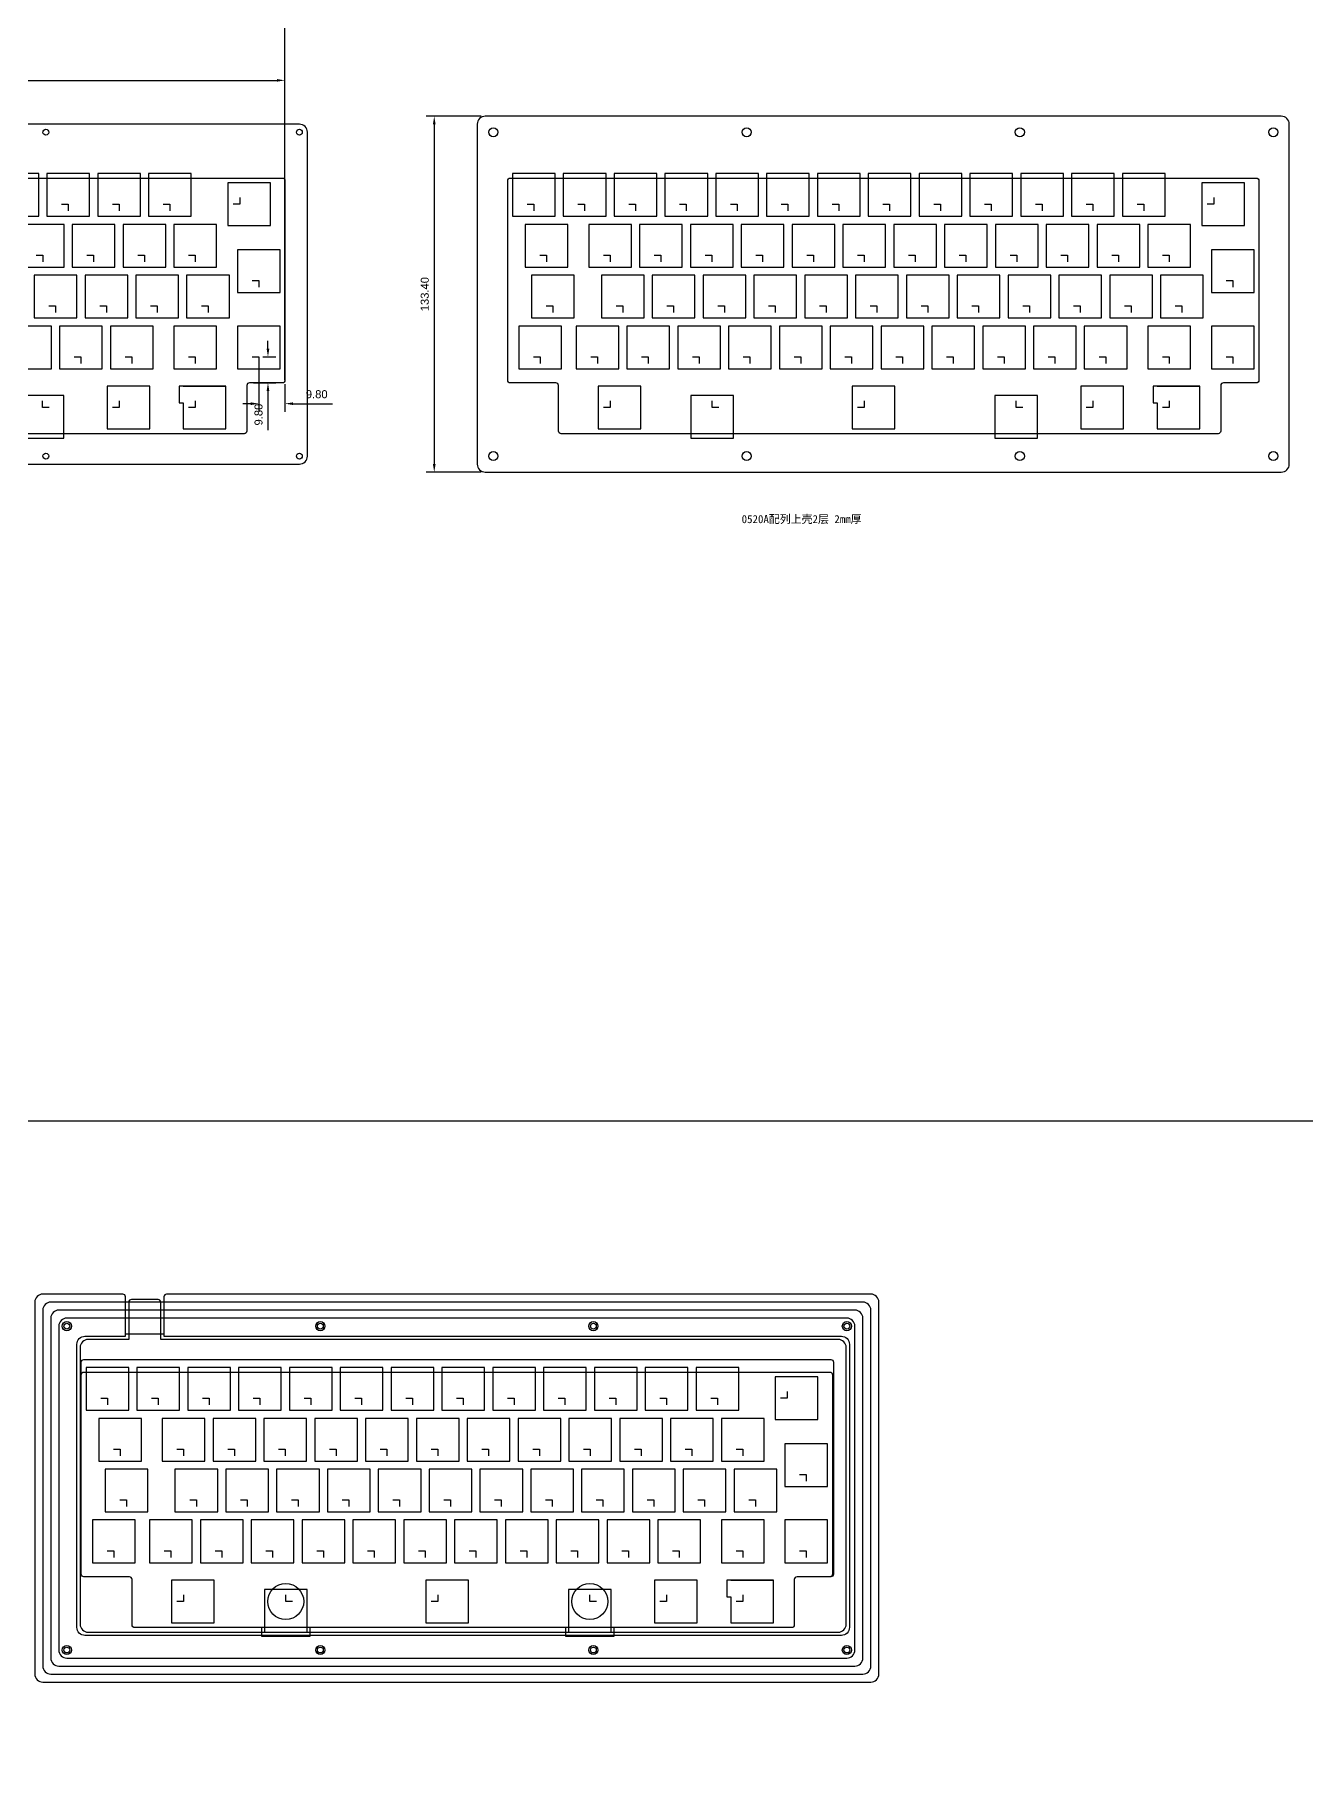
# Model space of a CAD drawing. Header units: millimetres. Extents: x -7565 to 5748, y -10126 to 3805.
# Drawn here: x -4530 to -4054, y -2570 to -1923 of the extents above; entities that cross this region are included whole.
import ezdxf

# ---------------------------------------------------------------- set-up
doc = ezdxf.new("R2010")
doc.units = ezdxf.units.MM
doc.layers.get('Defpoints').update_dxf_attribs({"color": 3})
doc.layers.add('View Port', color=1, linetype='Continuous', plot=False)
doc.layers.add('图层1', color=5, linetype='Continuous')
doc.styles.add('Notes', font='arial.ttf', dxfattribs={"height": 3})
doc.styles.get("Standard").update_dxf_attribs({"font": 'arial.ttf'})
doc.dimstyles.new('Civil-Metric', dxfattribs={"dimtxt": 3, "dimasz": 3, "dimexe": 3, "dimexo": 1.5, "dimgap": 2, "dimtad": 1, "dimzin": 3, "dimdsep": 46, "dimtxsty": 'Standard', "dimcen": 3, "dimazin": 2, "dimtfac": 1, "dimtofl": 0, "dimtmove": 0, "dimatfit": 3, "dimfxl": 1, "dimfrac": 1, "dimtolj": 1, "dimtzin": 0, "dimarcsym": 0})
doc.dimstyles.new('ISO-25', dxfattribs={"dimtxt": 2.5, "dimasz": 2.5, "dimexe": 1.25, "dimexo": 0.625, "dimtad": 1, "dimtxsty": 'Standard', "dimcen": 2.5, "dimadec": 0, "dimazin": 0, "dimtfac": 1, "dimtmove": 0, "dimatfit": 3, "dimfxl": 1, "dimarcsym": 0})

# ---------------------------------------------------------------- blocks, each defined once
blk = doc.blocks.new('*D66')
at = {"layer": 'Defpoints', "color": 0, "lineweight": -2, "transparency": 16777216}
for p, q in [((-4362.83, -1953.83), (-4383.46, -1953.83)), ((-4380.46, -1956.83), (-4380.46, -2084.23)), ((-4362.83, -2087.23), (-4383.46, -2087.23))]:
    blk.add_line(p, q, dxfattribs=at)
at = {"layer": 'Defpoints', "color": 0, "transparency": 16777216}
for p in [(-4361.33, -1953.83), (-4380.46, -2087.23), (-4361.33, -2087.23)]:
    blk.add_point(p, dxfattribs=at)
for points in [[(-4380.96, -1956.83), (-4379.96, -1956.83), (-4380.46, -1953.83)], [(-4380.96, -2084.23), (-4379.96, -2084.23), (-4380.46, -2087.23)]]:
    blk.add_solid(points, dxfattribs=at)
at = {"layer": 'Defpoints', "color": 0, "transparency": 16777216, "insert": (-4384, -2020.53), "char_height": 3, "attachment_point": 5, "rotation": 90}
blk.add_mtext('\\A1;133.40', dxfattribs=at)
blk = doc.blocks.new('*D68')
at = {"layer": 'Defpoints', "color": 0, "lineweight": -2, "transparency": 16777216}
for p, q in [((-4000.83, -1750.83), (-4018.52, -1750.83)), ((-4015.52, -1753.83), (-4015.52, -1887.23)), ((-4000.83, -1890.23), (-4018.52, -1890.23)), ((-6875.7, -3207.1), (-6875.7, -3164.89)), ((-6873.2, -3166.14), (-6571.1, -3166.14)), ((-6568.6, -3207.1), (-6568.6, -3164.89))]:
    blk.add_line(p, q, dxfattribs=at)
at = {"layer": 'Defpoints', "color": 0, "transparency": 16777216}
for p in [(-3999.33, -1750.83), (-4015.52, -1890.23), (-3999.33, -1890.23), (-6568.6, -3166.14), (-6875.7, -3207.72), (-6568.6, -3207.72)]:
    blk.add_point(p, dxfattribs=at)
for points in [[(-4016.02, -1753.83), (-4015.02, -1753.83), (-4015.52, -1750.83)], [(-4016.02, -1887.23), (-4015.02, -1887.23), (-4015.52, -1890.23)], [(-6873.2, -3165.72), (-6873.2, -3166.55), (-6875.7, -3166.14)], [(-6571.1, -3165.72), (-6571.1, -3166.55), (-6568.6, -3166.14)]]:
    blk.add_solid(points, dxfattribs=at)
at = {"layer": 'Defpoints', "color": 0, "transparency": 16777216, "insert": (-4019.05, -1820.53), "char_height": 3, "attachment_point": 5, "rotation": 90}
blk.add_mtext('\\A1;139.40', dxfattribs=at)
at = {"layer": 'Defpoints', "color": 0, "transparency": 16777216, "insert": (-6722.15, -3164.01), "char_height": 2.5, "attachment_point": 5}
blk.add_mtext('307,1', dxfattribs=at)
blk = doc.blocks.new('*D69')
at = {"layer": 'Defpoints', "color": 0, "lineweight": -2, "transparency": 16777216}
for p, q in [((-4000.83, -1950.83), (-4019.61, -1950.83)), ((-4016.61, -1953.83), (-4016.61, -2087.23)), ((-4000.83, -2090.23), (-4019.61, -2090.23)), ((-6278.6, -3207.1), (-6278.6, -3164.89)), ((-6276.1, -3166.14), (-5978.76, -3166.14)), ((-5976.26, -3207.1), (-5976.26, -3164.89))]:
    blk.add_line(p, q, dxfattribs=at)
at = {"layer": 'Defpoints', "color": 0, "transparency": 16777216}
for p in [(-3999.33, -1950.83), (-4016.61, -2090.23), (-3999.33, -2090.23), (-5976.26, -3166.14), (-6278.6, -3207.72), (-5976.26, -3207.72)]:
    blk.add_point(p, dxfattribs=at)
for points in [[(-4017.11, -1953.83), (-4016.11, -1953.83), (-4016.61, -1950.83)], [(-4017.11, -2087.23), (-4016.11, -2087.23), (-4016.61, -2090.23)], [(-6276.1, -3165.72), (-6276.1, -3166.55), (-6278.6, -3166.14)], [(-5978.76, -3165.72), (-5978.76, -3166.55), (-5976.26, -3166.14)]]:
    blk.add_solid(points, dxfattribs=at)
at = {"layer": 'Defpoints', "color": 0, "transparency": 16777216, "insert": (-4020.14, -2020.53), "char_height": 3, "attachment_point": 5, "rotation": 90}
blk.add_mtext('\\A1;139.40', dxfattribs=at)
at = {"layer": 'Defpoints', "color": 0, "transparency": 16777216, "insert": (-6127.43, -3164.01), "char_height": 2.5, "attachment_point": 5}
blk.add_mtext('302,34', dxfattribs=at)
blk = doc.blocks.new('*D70')
at = {"layer": 'Defpoints', "color": 0, "lineweight": -2, "transparency": 16777216}
for p, q in [((-3638.83, -1947.83), (-3660.71, -1947.83)), ((-3657.71, -1950.83), (-3657.71, -2090.23)), ((-3638.83, -2093.23), (-3660.71, -2093.23)), ((-6875.7, -3737.6), (-6875.7, -3695.39)), ((-6873.2, -3696.64), (-6571.1, -3696.64)), ((-6568.6, -3737.6), (-6568.6, -3695.39))]:
    blk.add_line(p, q, dxfattribs=at)
at = {"layer": 'Defpoints', "color": 0, "transparency": 16777216}
for p in [(-3637.33, -1947.83), (-3657.71, -2093.23), (-3637.33, -2093.23), (-6568.6, -3696.64), (-6875.7, -3738.22), (-6568.6, -3738.22)]:
    blk.add_point(p, dxfattribs=at)
for points in [[(-3658.21, -1950.83), (-3657.21, -1950.83), (-3657.71, -1947.83)], [(-3658.21, -2090.23), (-3657.21, -2090.23), (-3657.71, -2093.23)], [(-6873.2, -3696.22), (-6873.2, -3697.05), (-6875.7, -3696.64)], [(-6571.1, -3696.22), (-6571.1, -3697.05), (-6568.6, -3696.64)]]:
    blk.add_solid(points, dxfattribs=at)
at = {"layer": 'Defpoints', "color": 0, "transparency": 16777216, "insert": (-3661.24, -2020.53), "char_height": 3, "attachment_point": 5, "rotation": 90}
blk.add_mtext('\\A1;145.40', dxfattribs=at)
at = {"layer": 'Defpoints', "color": 0, "transparency": 16777216, "insert": (-6722.15, -3694.51), "char_height": 2.5, "attachment_point": 5}
blk.add_mtext('307,1', dxfattribs=at)
blk = doc.blocks.new('*D71')
at = {"layer": 'Defpoints', "color": 0, "lineweight": -2, "transparency": 16777216}
for p, q in [((-3638.83, -1747.83), (-3665.27, -1747.83)), ((-3662.27, -1750.83), (-3662.27, -1890.23)), ((-3638.83, -1893.23), (-3665.27, -1893.23)), ((-6278.6, -3737.6), (-6278.6, -3695.39)), ((-6276.1, -3696.64), (-5978.76, -3696.64)), ((-5976.26, -3737.6), (-5976.26, -3695.39))]:
    blk.add_line(p, q, dxfattribs=at)
at = {"layer": 'Defpoints', "color": 0, "transparency": 16777216}
for p in [(-3637.33, -1747.83), (-3662.27, -1893.23), (-3637.33, -1893.23), (-5976.26, -3696.64), (-6278.6, -3738.22), (-5976.26, -3738.22)]:
    blk.add_point(p, dxfattribs=at)
for points in [[(-3662.77, -1750.83), (-3661.77, -1750.83), (-3662.27, -1747.83)], [(-3662.77, -1890.23), (-3661.77, -1890.23), (-3662.27, -1893.23)], [(-6276.1, -3696.22), (-6276.1, -3697.05), (-6278.6, -3696.64)], [(-5978.76, -3696.22), (-5978.76, -3697.05), (-5976.26, -3696.64)]]:
    blk.add_solid(points, dxfattribs=at)
at = {"layer": 'Defpoints', "color": 0, "transparency": 16777216, "insert": (-3665.8, -1820.53), "char_height": 3, "attachment_point": 5, "rotation": 90}
blk.add_mtext('\\A1;145.40', dxfattribs=at)
at = {"layer": 'Defpoints', "color": 0, "transparency": 16777216, "insert": (-6127.43, -3694.51), "char_height": 2.5, "attachment_point": 5}
blk.add_mtext('302,34', dxfattribs=at)
blk = doc.blocks.new('*D77')
at = {"layer": 'Defpoints', "color": 0, "lineweight": -2, "transparency": 16777216}
for p, q in [((-4444.7, -2043.98), (-4439.77, -2043.98)), ((-4442.77, -2040.98), (-4442.77, -2037.98)), ((-4448.18, -2053.78), (-4439.77, -2053.78)), ((-4442.77, -2056.78), (-4442.77, -2071.56))]:
    blk.add_line(p, q, dxfattribs=at)
at = {"layer": 'Defpoints', "color": 0, "transparency": 16777216}
for p in [(-4446.2, -2043.98), (-4449.68, -2053.78), (-4442.77, -2053.78)]:
    blk.add_point(p, dxfattribs=at)
for points in [[(-4443.27, -2040.98), (-4442.27, -2040.98), (-4442.77, -2043.98)], [(-4443.27, -2056.78), (-4442.27, -2056.78), (-4442.77, -2053.78)]]:
    blk.add_solid(points, dxfattribs=at)
at = {"layer": 'Defpoints', "color": 0, "transparency": 16777216, "insert": (-4446.3, -2065.67), "char_height": 3, "attachment_point": 5, "rotation": 90}
blk.add_mtext('\\A1;9.80', dxfattribs=at)
blk = doc.blocks.new('*D78')
at = {"layer": 'Defpoints', "color": 0, "lineweight": -2, "transparency": 16777216}
for p, q in [((-4446.2, -2045.48), (-4446.2, -2064.58)), ((-4436.4, -2054.28), (-4436.4, -2064.58)), ((-4449.2, -2061.58), (-4452.2, -2061.58)), ((-4433.4, -2061.58), (-4418.61, -2061.58))]:
    blk.add_line(p, q, dxfattribs=at)
at = {"layer": 'Defpoints', "color": 0, "transparency": 16777216}
for p in [(-4446.2, -2043.98), (-4436.4, -2052.78), (-4436.4, -2061.58)]:
    blk.add_point(p, dxfattribs=at)
for points in [[(-4449.2, -2061.08), (-4449.2, -2062.08), (-4446.2, -2061.58)], [(-4433.4, -2061.08), (-4433.4, -2062.08), (-4436.4, -2061.58)]]:
    blk.add_solid(points, dxfattribs=at)
at = {"layer": 'Defpoints', "color": 0, "transparency": 16777216, "insert": (-4424.5, -2058.05), "char_height": 3, "attachment_point": 5}
blk.add_mtext('\\A1;9.80', dxfattribs=at)
blk = doc.blocks.new('*D81')
at = {"layer": 'Defpoints', "color": 0, "lineweight": -2, "transparency": 16777216}
for p, q in [((-4717.93, -1976.53), (-4717.93, -1937.39)), ((-4714.93, -1940.39), (-4439.4, -1940.39)), ((-4436.4, -1976.53), (-4436.4, -1937.39))]:
    blk.add_line(p, q, dxfattribs=at)
at = {"layer": 'Defpoints', "color": 0, "transparency": 16777216}
for p in [(-4436.4, -1940.39), (-4717.93, -1978.03), (-4436.4, -1978.03)]:
    blk.add_point(p, dxfattribs=at)
for points in [[(-4714.93, -1939.89), (-4714.93, -1940.89), (-4717.93, -1940.39)], [(-4439.4, -1939.89), (-4439.4, -1940.89), (-4436.4, -1940.39)]]:
    blk.add_solid(points, dxfattribs=at)
at = {"layer": 'Defpoints', "color": 0, "transparency": 16777216, "insert": (-4577.16, -1936.86), "char_height": 3, "attachment_point": 5}
blk.add_mtext('\\A1;281.54', dxfattribs=at)

msp = doc.modelspace()

# ---------------------------------------------------------------- linework, layer by layer
msp.add_lwpolyline([(-5037.987, -1439.21), (-2070.065, -1439.21), (-2070.065, -2330.573), (-5037.987, -2330.573)], close=True)
for points in [[(-4427.996, -2081.231), (-4427.996, -1959.831, 0.4142136), (-4430.996, -1956.831), (-4723.334, -1956.831, 0.4142136), (-4726.334, -1959.831), (-4726.334, -2081.231, 0.4142136), (-4723.334, -2084.231), (-4430.996, -2084.231, 0.4142136)], [(-4059.996, -2084.231), (-4059.996, -1956.831, 0.4142136), (-4062.996, -1953.831), (-4361.334, -1953.831, 0.4142136), (-4364.334, -1956.831), (-4364.334, -2084.231, 0.4142136), (-4361.334, -2087.231), (-4062.996, -2087.231, 0.4142136)], [(-4436.396, -1978.031), (-4436.396, -2052.781, -0.4142136), (-4437.396, -2053.781), (-4449.684, -2053.781, 0.4142136), (-4450.684, -2054.781), (-4450.684, -2071.831, -0.4142136), (-4451.684, -2072.831), (-4697.884, -2072.831, -0.4142136), (-4698.884, -2071.831), (-4698.884, -2054.781, 0.4142136), (-4699.884, -2053.781), (-4716.934, -2053.781, -0.4142136), (-4717.934, -2052.781), (-4717.934, -1978.031, -0.4142136), (-4716.934, -1977.031), (-4437.396, -1977.031, -0.4142136)], [(-4071.396, -1978.031), (-4071.396, -2052.781, -0.4142136), (-4072.396, -2053.781), (-4084.684, -2053.781, 0.4142136), (-4085.684, -2054.781), (-4085.684, -2071.831, -0.4142136), (-4086.684, -2072.831), (-4332.884, -2072.831, -0.4142136), (-4333.884, -2071.831), (-4333.884, -2054.781, 0.4142136), (-4334.884, -2053.781), (-4351.934, -2053.781, -0.4142136), (-4352.934, -2052.781), (-4352.934, -1978.031, -0.4142136), (-4351.934, -1977.031), (-4072.396, -1977.031, -0.4142136)], [(-4481.755, -2396.355), (-4481.755, -2411.155), (-4227.855, -2411.155, -0.4142136), (-4224.855, -2414.155), (-4224.855, -2520.255, -0.4142136), (-4227.855, -2523.255), (-4511.355, -2523.255, -0.4142136), (-4514.355, -2520.255), (-4514.355, -2414.155, -0.4142136), (-4511.355, -2411.155), (-4496.155, -2411.155), (-4496.155, -2396.355, 0.4142136), (-4497.155, -2395.355), (-4527.155, -2395.355, 0.4142136), (-4530.155, -2398.355), (-4530.155, -2537.755, 0.4142136), (-4527.155, -2540.755), (-4216.817, -2540.755, 0.4142136), (-4213.817, -2537.755), (-4213.817, -2398.355, 0.4142136), (-4216.817, -2395.355), (-4480.755, -2395.355, 0.4142136)], [(-4527.155, -2395.355, 0.4142136), (-4530.155, -2398.355), (-4530.155, -2537.755, 0.4142136), (-4527.155, -2540.755), (-4216.817, -2540.755, 0.4142136), (-4213.817, -2537.755), (-4213.817, -2398.355, 0.4142136), (-4216.817, -2395.355), (-4480.755, -2395.355, 0.4142136), (-4481.755, -2396.355), (-4481.755, -2410.355), (-4496.155, -2410.355), (-4496.155, -2396.355, 0.4142136), (-4497.155, -2395.355)], [(-4527.155, -2401.355), (-4527.155, -2534.755, 0.4142136), (-4524.155, -2537.755), (-4219.817, -2537.755, 0.4142136), (-4216.817, -2534.755), (-4216.817, -2401.355, 0.4142136), (-4219.817, -2398.355), (-4524.155, -2398.355, 0.4142136)], [(-4219.817, -2531.755), (-4219.817, -2404.355, 0.4142136), (-4222.817, -2401.355), (-4521.155, -2401.355, 0.4142136), (-4524.155, -2404.355), (-4524.155, -2531.755, 0.4142136), (-4521.155, -2534.755), (-4222.817, -2534.755, 0.4142136)], [(-4222.817, -2528.755), (-4222.817, -2407.355, 0.4142136), (-4225.817, -2404.355), (-4518.155, -2404.355, 0.4142136), (-4521.155, -2407.355), (-4521.155, -2528.755, 0.4142136), (-4518.155, -2531.755), (-4225.817, -2531.755, 0.4142136)], [(-4313.13, -2523.655), (-4322.13, -2523.655), (-4331.13, -2523.655), (-4331.13, -2520.355), (-4427.13, -2520.355), (-4427.13, -2523.655), (-4436.13, -2523.655), (-4445.13, -2523.655), (-4445.13, -2520.355), (-4492.705, -2520.355, -0.4142136), (-4493.705, -2519.355), (-4493.705, -2502.305, 0.4142136), (-4494.705, -2501.305), (-4511.755, -2501.305, -0.4142136), (-4512.755, -2500.305), (-4512.755, -2420.855, -0.4142136), (-4511.755, -2419.855), (-4231.817, -2419.855, -0.4142136), (-4230.817, -2420.855), (-4230.817, -2500.305, -0.4142136), (-4231.817, -2501.305), (-4244.505, -2501.305, 0.4142136), (-4245.505, -2502.305), (-4245.505, -2519.355, -0.4142136), (-4246.505, -2520.355), (-4313.13, -2520.355)], [(-4231.217, -2425.555), (-4231.217, -2500.305, -0.4142136), (-4232.217, -2501.305), (-4244.505, -2501.305, 0.4142136), (-4245.505, -2502.305), (-4245.505, -2519.355, -0.4142136), (-4246.505, -2520.355), (-4492.705, -2520.355, -0.4142136), (-4493.705, -2519.355), (-4493.705, -2502.305, 0.4142136), (-4494.705, -2501.305), (-4511.755, -2501.305, -0.4142136), (-4512.755, -2500.305), (-4512.755, -2425.555, -0.4142136), (-4511.755, -2424.555), (-4232.217, -2424.555, -0.4142136)], [(-4231.217, -2425.555), (-4231.217, -2500.305, -0.4142136), (-4232.217, -2501.305), (-4244.505, -2501.305, 0.4142136), (-4245.505, -2502.305), (-4245.505, -2519.355, -0.4142136), (-4246.505, -2520.355), (-4492.705, -2520.355, -0.4142136), (-4493.705, -2519.355), (-4493.705, -2502.305, 0.4142136), (-4494.705, -2501.305), (-4511.755, -2501.305, -0.4142136), (-4512.755, -2500.305), (-4512.755, -2425.555, -0.4142136), (-4511.755, -2424.555), (-4232.217, -2424.555, -0.4142136)]]:
    msp.add_lwpolyline(points, format="xyb", close=True)
for centre, radius in [((-4525.996, -1959.831), 1.1), ((-4430.996, -1959.831), 1.1), ((-4358.334, -1959.831), 1.7), ((-4263.334, -1959.831), 1.7), ((-4160.996, -1959.831), 1.7), ((-4065.996, -1959.831), 1.7), ((-4525.996, -2081.231), 1.1), ((-4430.996, -2081.231), 1.1), ((-4358.334, -2081.231), 1.7), ((-4263.334, -2081.231), 1.7), ((-4160.996, -2081.231), 1.7), ((-4065.996, -2081.231), 1.7), ((-4518.155, -2407.355), 1.7), ((-4518.155, -2407.355), 1.7), ((-4518.155, -2407.355), 1.7), ((-4518.155, -2407.355), 1.7), ((-4518.155, -2407.355), 1.1), ((-4423.155, -2407.355), 1.7), ((-4423.155, -2407.355), 1.7), ((-4423.155, -2407.355), 1.7), ((-4423.155, -2407.355), 1.7), ((-4423.155, -2407.355), 1.1), ((-4320.817, -2407.355), 1.7), ((-4320.817, -2407.355), 1.7), ((-4320.817, -2407.355), 1.7), ((-4320.817, -2407.355), 1.7), ((-4320.817, -2407.355), 1.1), ((-4225.817, -2407.355), 1.7), ((-4225.817, -2407.355), 1.7), ((-4225.817, -2407.355), 1.7), ((-4225.817, -2407.355), 1.7), ((-4225.817, -2407.355), 1.1), ((-4518.155, -2528.755), 1.7), ((-4518.155, -2528.755), 1.7), ((-4518.155, -2528.755), 1.7), ((-4518.155, -2528.755), 1.7), ((-4518.155, -2528.755), 1.1), ((-4423.155, -2528.755), 1.7), ((-4423.155, -2528.755), 1.7), ((-4423.155, -2528.755), 1.7), ((-4423.155, -2528.755), 1.7), ((-4423.155, -2528.755), 1.1), ((-4320.817, -2528.755), 1.7), ((-4320.817, -2528.755), 1.7), ((-4320.817, -2528.755), 1.7), ((-4320.817, -2528.755), 1.7), ((-4320.817, -2528.755), 1.1), ((-4225.817, -2528.755), 1.7), ((-4225.817, -2528.755), 1.7), ((-4225.817, -2528.755), 1.7), ((-4225.817, -2528.755), 1.7), ((-4225.817, -2528.755), 1.1)]:
    msp.add_circle(centre, radius)
at = {"layer": 'Defpoints'}
msp.add_line((-4436.396, -2052.781), (-4436.396, -1853.781), dxfattribs=at)
at = {"layer": 'View Port'}
for points in [[(-4528.684, -1991.331), (-4528.684, -1975.331), (-4544.684, -1975.331), (-4544.684, -1991.331)], [(-4509.634, -1991.331), (-4509.634, -1975.331), (-4525.634, -1975.331), (-4525.634, -1991.331)], [(-4490.584, -1991.331), (-4490.584, -1975.331), (-4506.584, -1975.331), (-4506.584, -1991.331)], [(-4471.534, -1991.331), (-4471.534, -1975.331), (-4487.534, -1975.331), (-4487.534, -1991.331)], [(-4457.84, -1994.831), (-4441.84, -1994.831), (-4441.84, -1978.831), (-4457.84, -1978.831)], [(-4335.134, -1991.331), (-4335.134, -1975.331), (-4351.134, -1975.331), (-4351.134, -1991.331)], [(-4316.084, -1991.331), (-4316.084, -1975.331), (-4332.084, -1975.331), (-4332.084, -1991.331)], [(-4297.034, -1991.331), (-4297.034, -1975.331), (-4313.034, -1975.331), (-4313.034, -1991.331)], [(-4277.984, -1991.331), (-4277.984, -1975.331), (-4293.984, -1975.331), (-4293.984, -1991.331)], [(-4258.934, -1991.331), (-4258.934, -1975.331), (-4274.934, -1975.331), (-4274.934, -1991.331)], [(-4239.884, -1991.331), (-4239.884, -1975.331), (-4255.884, -1975.331), (-4255.884, -1991.331)], [(-4220.834, -1991.331), (-4220.834, -1975.331), (-4236.834, -1975.331), (-4236.834, -1991.331)], [(-4201.784, -1991.331), (-4201.784, -1975.331), (-4217.784, -1975.331), (-4217.784, -1991.331)], [(-4182.734, -1991.331), (-4182.734, -1975.331), (-4198.734, -1975.331), (-4198.734, -1991.331)], [(-4163.684, -1991.331), (-4163.684, -1975.331), (-4179.684, -1975.331), (-4179.684, -1991.331)], [(-4144.634, -1991.331), (-4144.634, -1975.331), (-4160.634, -1975.331), (-4160.634, -1991.331)], [(-4125.584, -1991.331), (-4125.584, -1975.331), (-4141.584, -1975.331), (-4141.584, -1991.331)], [(-4106.534, -1991.331), (-4106.534, -1975.331), (-4122.534, -1975.331), (-4122.534, -1991.331)], [(-4092.84, -1994.831), (-4076.84, -1994.831), (-4076.84, -1978.831), (-4092.84, -1978.831)], [(-4519.159, -2010.381), (-4519.159, -1994.381), (-4535.159, -1994.381), (-4535.159, -2010.381)], [(-4500.109, -2010.381), (-4500.109, -1994.381), (-4516.109, -1994.381), (-4516.109, -2010.381)], [(-4481.059, -2010.381), (-4481.059, -1994.381), (-4497.059, -1994.381), (-4497.059, -2010.381)], [(-4462.009, -2010.381), (-4462.009, -1994.381), (-4478.009, -1994.381), (-4478.009, -2010.381)], [(-4330.371, -2010.381), (-4330.371, -1994.381), (-4346.371, -1994.381), (-4346.371, -2010.381)], [(-4306.559, -2010.381), (-4306.559, -1994.381), (-4322.559, -1994.381), (-4322.559, -2010.381)], [(-4287.509, -2010.381), (-4287.509, -1994.381), (-4303.509, -1994.381), (-4303.509, -2010.381)], [(-4268.459, -2010.381), (-4268.459, -1994.381), (-4284.459, -1994.381), (-4284.459, -2010.381)], [(-4249.409, -2010.381), (-4249.409, -1994.381), (-4265.409, -1994.381), (-4265.409, -2010.381)], [(-4230.359, -2010.381), (-4230.359, -1994.381), (-4246.359, -1994.381), (-4246.359, -2010.381)], [(-4211.309, -2010.381), (-4211.309, -1994.381), (-4227.309, -1994.381), (-4227.309, -2010.381)], [(-4192.259, -2010.381), (-4192.259, -1994.381), (-4208.259, -1994.381), (-4208.259, -2010.381)], [(-4173.209, -2010.381), (-4173.209, -1994.381), (-4189.209, -1994.381), (-4189.209, -2010.381)], [(-4154.159, -2010.381), (-4154.159, -1994.381), (-4170.159, -1994.381), (-4170.159, -2010.381)], [(-4135.109, -2010.381), (-4135.109, -1994.381), (-4151.109, -1994.381), (-4151.109, -2010.381)], [(-4116.059, -2010.381), (-4116.059, -1994.381), (-4132.059, -1994.381), (-4132.059, -2010.381)], [(-4097.009, -2010.381), (-4097.009, -1994.381), (-4113.009, -1994.381), (-4113.009, -2010.381)], [(-4438.196, -2019.906), (-4438.196, -2003.906), (-4454.196, -2003.906), (-4454.196, -2019.906)], [(-4073.196, -2019.906), (-4073.196, -2003.906), (-4089.196, -2003.906), (-4089.196, -2019.906)], [(-4514.396, -2029.431), (-4514.396, -2013.431), (-4530.396, -2013.431), (-4530.396, -2029.431)], [(-4495.346, -2029.431), (-4495.346, -2013.431), (-4511.346, -2013.431), (-4511.346, -2029.431)], [(-4476.296, -2029.431), (-4476.296, -2013.431), (-4492.296, -2013.431), (-4492.296, -2029.431)], [(-4457.246, -2029.431), (-4457.246, -2013.431), (-4473.246, -2013.431), (-4473.246, -2029.431)], [(-4327.99, -2029.431), (-4327.99, -2013.431), (-4343.99, -2013.431), (-4343.99, -2029.431)], [(-4301.796, -2029.431), (-4301.796, -2013.431), (-4317.796, -2013.431), (-4317.796, -2029.431)], [(-4282.746, -2029.431), (-4282.746, -2013.431), (-4298.746, -2013.431), (-4298.746, -2029.431)], [(-4263.696, -2029.431), (-4263.696, -2013.431), (-4279.696, -2013.431), (-4279.696, -2029.431)], [(-4244.646, -2029.431), (-4244.646, -2013.431), (-4260.646, -2013.431), (-4260.646, -2029.431)], [(-4225.596, -2029.431), (-4225.596, -2013.431), (-4241.596, -2013.431), (-4241.596, -2029.431)], [(-4206.546, -2029.431), (-4206.546, -2013.431), (-4222.546, -2013.431), (-4222.546, -2029.431)], [(-4187.496, -2029.431), (-4187.496, -2013.431), (-4203.496, -2013.431), (-4203.496, -2029.431)], [(-4168.446, -2029.431), (-4168.446, -2013.431), (-4184.446, -2013.431), (-4184.446, -2029.431)], [(-4149.396, -2029.431), (-4149.396, -2013.431), (-4165.396, -2013.431), (-4165.396, -2029.431)], [(-4130.346, -2029.431), (-4130.346, -2013.431), (-4146.346, -2013.431), (-4146.346, -2029.431)], [(-4111.296, -2029.431), (-4111.296, -2013.431), (-4127.296, -2013.431), (-4127.296, -2029.431)], [(-4092.246, -2029.431), (-4092.246, -2013.431), (-4108.246, -2013.431), (-4108.246, -2029.431)], [(-4523.921, -2048.481), (-4523.921, -2032.481), (-4539.921, -2032.481), (-4539.921, -2048.481)], [(-4504.871, -2048.481), (-4504.871, -2032.481), (-4520.871, -2032.481), (-4520.871, -2048.481)], [(-4485.821, -2048.481), (-4485.821, -2032.481), (-4501.821, -2032.481), (-4501.821, -2048.481)], [(-4462.009, -2048.481), (-4462.009, -2032.481), (-4478.009, -2032.481), (-4478.009, -2048.481)], [(-4438.196, -2048.481), (-4438.196, -2032.481), (-4454.196, -2032.481), (-4454.196, -2048.481)], [(-4332.752, -2048.481), (-4332.752, -2032.481), (-4348.752, -2032.481), (-4348.752, -2048.481)], [(-4311.321, -2048.481), (-4311.321, -2032.481), (-4327.321, -2032.481), (-4327.321, -2048.481)], [(-4292.271, -2048.481), (-4292.271, -2032.481), (-4308.271, -2032.481), (-4308.271, -2048.481)], [(-4273.221, -2048.481), (-4273.221, -2032.481), (-4289.221, -2032.481), (-4289.221, -2048.481)], [(-4254.171, -2048.481), (-4254.171, -2032.481), (-4270.171, -2032.481), (-4270.171, -2048.481)], [(-4235.121, -2048.481), (-4235.121, -2032.481), (-4251.121, -2032.481), (-4251.121, -2048.481)], [(-4216.071, -2048.481), (-4216.071, -2032.481), (-4232.071, -2032.481), (-4232.071, -2048.481)], [(-4197.021, -2048.481), (-4197.021, -2032.481), (-4213.021, -2032.481), (-4213.021, -2048.481)], [(-4177.971, -2048.481), (-4177.971, -2032.481), (-4193.971, -2032.481), (-4193.971, -2048.481)], [(-4158.921, -2048.481), (-4158.921, -2032.481), (-4174.921, -2032.481), (-4174.921, -2048.481)], [(-4139.871, -2048.481), (-4139.871, -2032.481), (-4155.871, -2032.481), (-4155.871, -2048.481)], [(-4120.821, -2048.481), (-4120.821, -2032.481), (-4136.821, -2032.481), (-4136.821, -2048.481)], [(-4097.009, -2048.481), (-4097.009, -2032.481), (-4113.009, -2032.481), (-4113.009, -2048.481)], [(-4073.196, -2048.481), (-4073.196, -2032.481), (-4089.196, -2032.481), (-4089.196, -2048.481)], [(-4503.084, -2071.031), (-4487.084, -2071.031), (-4487.084, -2055.031), (-4503.084, -2055.031)], [(-4319.059, -2071.031), (-4303.059, -2071.031), (-4303.059, -2055.031), (-4319.059, -2055.031)], [(-4223.809, -2071.031), (-4207.809, -2071.031), (-4207.809, -2055.031), (-4223.809, -2055.031)], [(-4138.084, -2071.031), (-4122.084, -2071.031), (-4122.084, -2055.031), (-4138.084, -2055.031)], [(-4535.309, -2058.531), (-4535.309, -2074.531), (-4519.309, -2074.531), (-4519.309, -2058.531)], [(-4284.309, -2058.531), (-4284.309, -2074.531), (-4268.309, -2074.531), (-4268.309, -2058.531)], [(-4170.309, -2058.531), (-4170.309, -2074.531), (-4154.309, -2074.531), (-4154.309, -2058.531)], [(-4494.955, -2438.855), (-4494.955, -2422.855), (-4510.955, -2422.855), (-4510.955, -2438.855)], [(-4475.905, -2438.855), (-4475.905, -2422.855), (-4491.905, -2422.855), (-4491.905, -2438.855)], [(-4456.855, -2438.855), (-4456.855, -2422.855), (-4472.855, -2422.855), (-4472.855, -2438.855)], [(-4437.805, -2438.855), (-4437.805, -2422.855), (-4453.805, -2422.855), (-4453.805, -2438.855)], [(-4418.755, -2438.855), (-4418.755, -2422.855), (-4434.755, -2422.855), (-4434.755, -2438.855)], [(-4399.705, -2438.855), (-4399.705, -2422.855), (-4415.705, -2422.855), (-4415.705, -2438.855)], [(-4380.655, -2438.855), (-4380.655, -2422.855), (-4396.655, -2422.855), (-4396.655, -2438.855)], [(-4361.605, -2438.855), (-4361.605, -2422.855), (-4377.605, -2422.855), (-4377.605, -2438.855)], [(-4342.555, -2438.855), (-4342.555, -2422.855), (-4358.555, -2422.855), (-4358.555, -2438.855)], [(-4323.505, -2438.855), (-4323.505, -2422.855), (-4339.505, -2422.855), (-4339.505, -2438.855)], [(-4304.455, -2438.855), (-4304.455, -2422.855), (-4320.455, -2422.855), (-4320.455, -2438.855)], [(-4285.405, -2438.855), (-4285.405, -2422.855), (-4301.405, -2422.855), (-4301.405, -2438.855)], [(-4266.355, -2438.855), (-4266.355, -2422.855), (-4282.355, -2422.855), (-4282.355, -2438.855)], [(-4252.661, -2442.355), (-4236.661, -2442.355), (-4236.661, -2426.355), (-4252.661, -2426.355)], [(-4490.192, -2457.905), (-4490.192, -2441.905), (-4506.192, -2441.905), (-4506.192, -2457.905)], [(-4466.38, -2457.905), (-4466.38, -2441.905), (-4482.38, -2441.905), (-4482.38, -2457.905)], [(-4447.33, -2457.905), (-4447.33, -2441.905), (-4463.33, -2441.905), (-4463.33, -2457.905)], [(-4428.28, -2457.905), (-4428.28, -2441.905), (-4444.28, -2441.905), (-4444.28, -2457.905)], [(-4409.23, -2457.905), (-4409.23, -2441.905), (-4425.23, -2441.905), (-4425.23, -2457.905)], [(-4390.18, -2457.905), (-4390.18, -2441.905), (-4406.18, -2441.905), (-4406.18, -2457.905)], [(-4371.13, -2457.905), (-4371.13, -2441.905), (-4387.13, -2441.905), (-4387.13, -2457.905)], [(-4352.08, -2457.905), (-4352.08, -2441.905), (-4368.08, -2441.905), (-4368.08, -2457.905)], [(-4333.03, -2457.905), (-4333.03, -2441.905), (-4349.03, -2441.905), (-4349.03, -2457.905)], [(-4313.98, -2457.905), (-4313.98, -2441.905), (-4329.98, -2441.905), (-4329.98, -2457.905)], [(-4294.93, -2457.905), (-4294.93, -2441.905), (-4310.93, -2441.905), (-4310.93, -2457.905)], [(-4275.88, -2457.905), (-4275.88, -2441.905), (-4291.88, -2441.905), (-4291.88, -2457.905)], [(-4256.83, -2457.905), (-4256.83, -2441.905), (-4272.83, -2441.905), (-4272.83, -2457.905)], [(-4233.017, -2467.43), (-4233.017, -2451.43), (-4249.017, -2451.43), (-4249.017, -2467.43)], [(-4487.811, -2476.955), (-4487.811, -2460.955), (-4503.811, -2460.955), (-4503.811, -2476.955)], [(-4461.617, -2476.955), (-4461.617, -2460.955), (-4477.617, -2460.955), (-4477.617, -2476.955)], [(-4442.567, -2476.955), (-4442.567, -2460.955), (-4458.567, -2460.955), (-4458.567, -2476.955)], [(-4423.517, -2476.955), (-4423.517, -2460.955), (-4439.517, -2460.955), (-4439.517, -2476.955)], [(-4404.467, -2476.955), (-4404.467, -2460.955), (-4420.467, -2460.955), (-4420.467, -2476.955)], [(-4385.417, -2476.955), (-4385.417, -2460.955), (-4401.417, -2460.955), (-4401.417, -2476.955)], [(-4366.367, -2476.955), (-4366.367, -2460.955), (-4382.367, -2460.955), (-4382.367, -2476.955)], [(-4347.317, -2476.955), (-4347.317, -2460.955), (-4363.317, -2460.955), (-4363.317, -2476.955)], [(-4328.267, -2476.955), (-4328.267, -2460.955), (-4344.267, -2460.955), (-4344.267, -2476.955)], [(-4309.217, -2476.955), (-4309.217, -2460.955), (-4325.217, -2460.955), (-4325.217, -2476.955)], [(-4290.167, -2476.955), (-4290.167, -2460.955), (-4306.167, -2460.955), (-4306.167, -2476.955)], [(-4271.117, -2476.955), (-4271.117, -2460.955), (-4287.117, -2460.955), (-4287.117, -2476.955)], [(-4252.067, -2476.955), (-4252.067, -2460.955), (-4268.067, -2460.955), (-4268.067, -2476.955)], [(-4492.573, -2496.005), (-4492.573, -2480.005), (-4508.573, -2480.005), (-4508.573, -2496.005)], [(-4471.142, -2496.005), (-4471.142, -2480.005), (-4487.142, -2480.005), (-4487.142, -2496.005)], [(-4452.092, -2496.005), (-4452.092, -2480.005), (-4468.092, -2480.005), (-4468.092, -2496.005)], [(-4433.042, -2496.005), (-4433.042, -2480.005), (-4449.042, -2480.005), (-4449.042, -2496.005)], [(-4413.992, -2496.005), (-4413.992, -2480.005), (-4429.992, -2480.005), (-4429.992, -2496.005)], [(-4394.942, -2496.005), (-4394.942, -2480.005), (-4410.942, -2480.005), (-4410.942, -2496.005)], [(-4375.892, -2496.005), (-4375.892, -2480.005), (-4391.892, -2480.005), (-4391.892, -2496.005)], [(-4356.842, -2496.005), (-4356.842, -2480.005), (-4372.842, -2480.005), (-4372.842, -2496.005)], [(-4337.792, -2496.005), (-4337.792, -2480.005), (-4353.792, -2480.005), (-4353.792, -2496.005)], [(-4318.742, -2496.005), (-4318.742, -2480.005), (-4334.742, -2480.005), (-4334.742, -2496.005)], [(-4299.692, -2496.005), (-4299.692, -2480.005), (-4315.692, -2480.005), (-4315.692, -2496.005)], [(-4280.642, -2496.005), (-4280.642, -2480.005), (-4296.642, -2480.005), (-4296.642, -2496.005)], [(-4256.83, -2496.005), (-4256.83, -2480.005), (-4272.83, -2480.005), (-4272.83, -2496.005)], [(-4233.017, -2496.005), (-4233.017, -2480.005), (-4249.017, -2480.005), (-4249.017, -2496.005)], [(-4478.88, -2518.555), (-4462.88, -2518.555), (-4462.88, -2502.555), (-4478.88, -2502.555)], [(-4383.63, -2518.555), (-4367.63, -2518.555), (-4367.63, -2502.555), (-4383.63, -2502.555)], [(-4297.905, -2518.555), (-4281.905, -2518.555), (-4281.905, -2502.555), (-4297.905, -2502.555)], [(-4444.13, -2506.055), (-4444.13, -2522.055), (-4428.13, -2522.055), (-4428.13, -2506.055)], [(-4330.13, -2506.055), (-4330.13, -2522.055), (-4314.13, -2522.055), (-4314.13, -2506.055)]]:
    msp.add_lwpolyline(points, close=True, dxfattribs=at)
for points in [[(-4453.34, -1984.331), (-4453.34, -1986.831), (-4455.84, -1986.831)], [(-4088.34, -1984.331), (-4088.34, -1986.831), (-4090.84, -1986.831)], [(-4520.134, -1986.831), (-4517.634, -1986.831), (-4517.634, -1989.331)], [(-4501.084, -1986.831), (-4498.584, -1986.831), (-4498.584, -1989.331)], [(-4482.034, -1986.831), (-4479.534, -1986.831), (-4479.534, -1989.331)], [(-4345.634, -1986.831), (-4343.134, -1986.831), (-4343.134, -1989.331)], [(-4326.584, -1986.831), (-4324.084, -1986.831), (-4324.084, -1989.331)], [(-4307.534, -1986.831), (-4305.034, -1986.831), (-4305.034, -1989.331)], [(-4288.484, -1986.831), (-4285.984, -1986.831), (-4285.984, -1989.331)], [(-4269.434, -1986.831), (-4266.934, -1986.831), (-4266.934, -1989.331)], [(-4250.384, -1986.831), (-4247.884, -1986.831), (-4247.884, -1989.331)], [(-4231.334, -1986.831), (-4228.834, -1986.831), (-4228.834, -1989.331)], [(-4212.284, -1986.831), (-4209.784, -1986.831), (-4209.784, -1989.331)], [(-4193.234, -1986.831), (-4190.734, -1986.831), (-4190.734, -1989.331)], [(-4174.184, -1986.831), (-4171.684, -1986.831), (-4171.684, -1989.331)], [(-4155.134, -1986.831), (-4152.634, -1986.831), (-4152.634, -1989.331)], [(-4136.084, -1986.831), (-4133.584, -1986.831), (-4133.584, -1989.331)], [(-4117.034, -1986.831), (-4114.534, -1986.831), (-4114.534, -1989.331)], [(-4529.659, -2005.881), (-4527.159, -2005.881), (-4527.159, -2008.381)], [(-4510.609, -2005.881), (-4508.109, -2005.881), (-4508.109, -2008.381)], [(-4491.559, -2005.881), (-4489.059, -2005.881), (-4489.059, -2008.381)], [(-4472.509, -2005.881), (-4470.009, -2005.881), (-4470.009, -2008.381)], [(-4340.871, -2005.881), (-4338.371, -2005.881), (-4338.371, -2008.381)], [(-4317.059, -2005.881), (-4314.559, -2005.881), (-4314.559, -2008.381)], [(-4298.009, -2005.881), (-4295.509, -2005.881), (-4295.509, -2008.381)], [(-4278.959, -2005.881), (-4276.459, -2005.881), (-4276.459, -2008.381)], [(-4259.909, -2005.881), (-4257.409, -2005.881), (-4257.409, -2008.381)], [(-4240.859, -2005.881), (-4238.359, -2005.881), (-4238.359, -2008.381)], [(-4221.809, -2005.881), (-4219.309, -2005.881), (-4219.309, -2008.381)], [(-4202.759, -2005.881), (-4200.259, -2005.881), (-4200.259, -2008.381)], [(-4183.709, -2005.881), (-4181.209, -2005.881), (-4181.209, -2008.381)], [(-4164.659, -2005.881), (-4162.159, -2005.881), (-4162.159, -2008.381)], [(-4145.609, -2005.881), (-4143.109, -2005.881), (-4143.109, -2008.381)], [(-4126.559, -2005.881), (-4124.059, -2005.881), (-4124.059, -2008.381)], [(-4107.509, -2005.881), (-4105.009, -2005.881), (-4105.009, -2008.381)], [(-4448.696, -2015.406), (-4446.196, -2015.406), (-4446.196, -2017.906)], [(-4083.696, -2015.406), (-4081.196, -2015.406), (-4081.196, -2017.906)], [(-4524.896, -2024.931), (-4522.396, -2024.931), (-4522.396, -2027.431)], [(-4505.846, -2024.931), (-4503.346, -2024.931), (-4503.346, -2027.431)], [(-4486.796, -2024.931), (-4484.296, -2024.931), (-4484.296, -2027.431)], [(-4467.746, -2024.931), (-4465.246, -2024.931), (-4465.246, -2027.431)], [(-4338.49, -2024.931), (-4335.99, -2024.931), (-4335.99, -2027.431)], [(-4312.296, -2024.931), (-4309.796, -2024.931), (-4309.796, -2027.431)], [(-4293.246, -2024.931), (-4290.746, -2024.931), (-4290.746, -2027.431)], [(-4274.196, -2024.931), (-4271.696, -2024.931), (-4271.696, -2027.431)], [(-4255.146, -2024.931), (-4252.646, -2024.931), (-4252.646, -2027.431)], [(-4236.096, -2024.931), (-4233.596, -2024.931), (-4233.596, -2027.431)], [(-4217.046, -2024.931), (-4214.546, -2024.931), (-4214.546, -2027.431)], [(-4197.996, -2024.931), (-4195.496, -2024.931), (-4195.496, -2027.431)], [(-4178.946, -2024.931), (-4176.446, -2024.931), (-4176.446, -2027.431)], [(-4159.896, -2024.931), (-4157.396, -2024.931), (-4157.396, -2027.431)], [(-4140.846, -2024.931), (-4138.346, -2024.931), (-4138.346, -2027.431)], [(-4121.796, -2024.931), (-4119.296, -2024.931), (-4119.296, -2027.431)], [(-4102.746, -2024.931), (-4100.246, -2024.931), (-4100.246, -2027.431)], [(-4515.371, -2043.981), (-4512.871, -2043.981), (-4512.871, -2046.481)], [(-4496.321, -2043.981), (-4493.821, -2043.981), (-4493.821, -2046.481)], [(-4472.509, -2043.981), (-4470.009, -2043.981), (-4470.009, -2046.481)], [(-4448.696, -2043.981), (-4446.196, -2043.981), (-4446.196, -2046.481)], [(-4343.252, -2043.981), (-4340.752, -2043.981), (-4340.752, -2046.481)], [(-4321.821, -2043.981), (-4319.321, -2043.981), (-4319.321, -2046.481)], [(-4302.771, -2043.981), (-4300.271, -2043.981), (-4300.271, -2046.481)], [(-4283.721, -2043.981), (-4281.221, -2043.981), (-4281.221, -2046.481)], [(-4264.671, -2043.981), (-4262.171, -2043.981), (-4262.171, -2046.481)], [(-4245.621, -2043.981), (-4243.121, -2043.981), (-4243.121, -2046.481)], [(-4226.571, -2043.981), (-4224.071, -2043.981), (-4224.071, -2046.481)], [(-4207.521, -2043.981), (-4205.021, -2043.981), (-4205.021, -2046.481)], [(-4188.471, -2043.981), (-4185.971, -2043.981), (-4185.971, -2046.481)], [(-4169.421, -2043.981), (-4166.921, -2043.981), (-4166.921, -2046.481)], [(-4150.371, -2043.981), (-4147.871, -2043.981), (-4147.871, -2046.481)], [(-4131.321, -2043.981), (-4128.821, -2043.981), (-4128.821, -2046.481)], [(-4107.509, -2043.981), (-4105.009, -2043.981), (-4105.009, -2046.481)], [(-4083.696, -2043.981), (-4081.196, -2043.981), (-4081.196, -2046.481)], [(-4474.509, -2055.031), (-4458.509, -2055.031), (-4476.009, -2055.031), (-4476.009, -2061.231), (-4474.509, -2061.231), (-4474.509, -2071.031), (-4458.509, -2071.031), (-4458.509, -2055.031)], [(-4109.509, -2055.031), (-4093.509, -2055.031), (-4111.009, -2055.031), (-4111.009, -2061.231), (-4109.509, -2061.231), (-4109.509, -2071.031), (-4093.509, -2071.031), (-4093.509, -2055.031)], [(-4524.809, -2063.031), (-4527.309, -2063.031), (-4527.309, -2060.531)], [(-4498.584, -2060.531), (-4498.584, -2063.031), (-4501.084, -2063.031)], [(-4470.009, -2060.531), (-4470.009, -2063.031), (-4472.509, -2063.031)], [(-4314.559, -2060.531), (-4314.559, -2063.031), (-4317.059, -2063.031)], [(-4273.809, -2063.031), (-4276.309, -2063.031), (-4276.309, -2060.531)], [(-4219.309, -2060.531), (-4219.309, -2063.031), (-4221.809, -2063.031)], [(-4159.809, -2063.031), (-4162.309, -2063.031), (-4162.309, -2060.531)], [(-4133.584, -2060.531), (-4133.584, -2063.031), (-4136.084, -2063.031)], [(-4105.009, -2060.531), (-4105.009, -2063.031), (-4107.509, -2063.031)], [(-4248.161, -2431.855), (-4248.161, -2434.355), (-4250.661, -2434.355)], [(-4505.455, -2434.355), (-4502.955, -2434.355), (-4502.955, -2436.855)], [(-4486.405, -2434.355), (-4483.905, -2434.355), (-4483.905, -2436.855)], [(-4467.355, -2434.355), (-4464.855, -2434.355), (-4464.855, -2436.855)], [(-4448.305, -2434.355), (-4445.805, -2434.355), (-4445.805, -2436.855)], [(-4429.255, -2434.355), (-4426.755, -2434.355), (-4426.755, -2436.855)], [(-4410.205, -2434.355), (-4407.705, -2434.355), (-4407.705, -2436.855)], [(-4391.155, -2434.355), (-4388.655, -2434.355), (-4388.655, -2436.855)], [(-4372.105, -2434.355), (-4369.605, -2434.355), (-4369.605, -2436.855)], [(-4353.055, -2434.355), (-4350.555, -2434.355), (-4350.555, -2436.855)], [(-4334.005, -2434.355), (-4331.505, -2434.355), (-4331.505, -2436.855)], [(-4314.955, -2434.355), (-4312.455, -2434.355), (-4312.455, -2436.855)], [(-4295.905, -2434.355), (-4293.405, -2434.355), (-4293.405, -2436.855)], [(-4276.855, -2434.355), (-4274.355, -2434.355), (-4274.355, -2436.855)], [(-4500.692, -2453.405), (-4498.192, -2453.405), (-4498.192, -2455.905)], [(-4476.88, -2453.405), (-4474.38, -2453.405), (-4474.38, -2455.905)], [(-4457.83, -2453.405), (-4455.33, -2453.405), (-4455.33, -2455.905)], [(-4438.78, -2453.405), (-4436.28, -2453.405), (-4436.28, -2455.905)], [(-4419.73, -2453.405), (-4417.23, -2453.405), (-4417.23, -2455.905)], [(-4400.68, -2453.405), (-4398.18, -2453.405), (-4398.18, -2455.905)], [(-4381.63, -2453.405), (-4379.13, -2453.405), (-4379.13, -2455.905)], [(-4362.58, -2453.405), (-4360.08, -2453.405), (-4360.08, -2455.905)], [(-4343.53, -2453.405), (-4341.03, -2453.405), (-4341.03, -2455.905)], [(-4324.48, -2453.405), (-4321.98, -2453.405), (-4321.98, -2455.905)], [(-4305.43, -2453.405), (-4302.93, -2453.405), (-4302.93, -2455.905)], [(-4286.38, -2453.405), (-4283.88, -2453.405), (-4283.88, -2455.905)], [(-4267.33, -2453.405), (-4264.83, -2453.405), (-4264.83, -2455.905)], [(-4243.517, -2462.93), (-4241.017, -2462.93), (-4241.017, -2465.43)], [(-4498.311, -2472.455), (-4495.811, -2472.455), (-4495.811, -2474.955)], [(-4472.117, -2472.455), (-4469.617, -2472.455), (-4469.617, -2474.955)], [(-4453.067, -2472.455), (-4450.567, -2472.455), (-4450.567, -2474.955)], [(-4434.017, -2472.455), (-4431.517, -2472.455), (-4431.517, -2474.955)], [(-4414.967, -2472.455), (-4412.467, -2472.455), (-4412.467, -2474.955)], [(-4395.917, -2472.455), (-4393.417, -2472.455), (-4393.417, -2474.955)], [(-4376.867, -2472.455), (-4374.367, -2472.455), (-4374.367, -2474.955)], [(-4357.817, -2472.455), (-4355.317, -2472.455), (-4355.317, -2474.955)], [(-4338.767, -2472.455), (-4336.267, -2472.455), (-4336.267, -2474.955)], [(-4319.717, -2472.455), (-4317.217, -2472.455), (-4317.217, -2474.955)], [(-4300.667, -2472.455), (-4298.167, -2472.455), (-4298.167, -2474.955)], [(-4281.617, -2472.455), (-4279.117, -2472.455), (-4279.117, -2474.955)], [(-4262.567, -2472.455), (-4260.067, -2472.455), (-4260.067, -2474.955)], [(-4503.073, -2491.505), (-4500.573, -2491.505), (-4500.573, -2494.005)], [(-4481.642, -2491.505), (-4479.142, -2491.505), (-4479.142, -2494.005)], [(-4462.592, -2491.505), (-4460.092, -2491.505), (-4460.092, -2494.005)], [(-4443.542, -2491.505), (-4441.042, -2491.505), (-4441.042, -2494.005)], [(-4424.492, -2491.505), (-4421.992, -2491.505), (-4421.992, -2494.005)], [(-4405.442, -2491.505), (-4402.942, -2491.505), (-4402.942, -2494.005)], [(-4386.392, -2491.505), (-4383.892, -2491.505), (-4383.892, -2494.005)], [(-4367.342, -2491.505), (-4364.842, -2491.505), (-4364.842, -2494.005)], [(-4348.292, -2491.505), (-4345.792, -2491.505), (-4345.792, -2494.005)], [(-4329.242, -2491.505), (-4326.742, -2491.505), (-4326.742, -2494.005)], [(-4310.192, -2491.505), (-4307.692, -2491.505), (-4307.692, -2494.005)], [(-4291.142, -2491.505), (-4288.642, -2491.505), (-4288.642, -2494.005)], [(-4267.33, -2491.505), (-4264.83, -2491.505), (-4264.83, -2494.005)], [(-4243.517, -2491.505), (-4241.017, -2491.505), (-4241.017, -2494.005)], [(-4269.33, -2502.555), (-4253.33, -2502.555), (-4270.83, -2502.555), (-4270.83, -2508.755), (-4269.33, -2508.755), (-4269.33, -2518.555), (-4253.33, -2518.555), (-4253.33, -2502.555)], [(-4474.38, -2508.055), (-4474.38, -2510.555), (-4476.88, -2510.555)], [(-4433.63, -2510.555), (-4436.13, -2510.555), (-4436.13, -2508.055)], [(-4379.13, -2508.055), (-4379.13, -2510.555), (-4381.63, -2510.555)], [(-4319.63, -2510.555), (-4322.13, -2510.555), (-4322.13, -2508.055)], [(-4293.405, -2508.055), (-4293.405, -2510.555), (-4295.905, -2510.555)], [(-4264.83, -2508.055), (-4264.83, -2510.555), (-4267.33, -2510.555)]]:
    msp.add_lwpolyline(points, dxfattribs=at)
at = {"layer": '图层1', "color": 2}
msp.add_lwpolyline([(-4494.955, -2412.355), (-4510.155, -2412.355, 0.4142136), (-4513.155, -2415.355), (-4513.155, -2519.055, 0.4142136), (-4510.155, -2522.055), (-4229.055, -2522.055, 0.4142136), (-4226.055, -2519.055), (-4226.055, -2415.355, 0.4142136), (-4229.055, -2412.355), (-4482.955, -2412.355), (-4482.955, -2398.355, 0.4142136), (-4483.955, -2397.355), (-4493.955, -2397.355, 0.4142136), (-4494.955, -2398.355)], format="xyb", close=True, dxfattribs=at)
for centre in [(-4436.13, -2510.555), (-4322.13, -2510.555)]:
    msp.add_circle(centre, 6.75, dxfattribs=at)

# ---------------------------------------------------------------- texts
at = {"insert": (-4265.252, -2103.348), "char_height": 3, "attachment_point": 1, "style": 'Notes'}
msp.add_mtext_dynamic_manual_height_columns('{\\fSimSun|b0|i0|c134|p2;0520A配列上壳\\fSimSun|b0|i0|c0|p2;2\\fSimSun|b0|i0|c134|p2;层 2mm厚}', width=148.75752, gutter_width=15, heights=[0], dxfattribs=at)

# ---------------------------------------------------------------- dimensions: what is measured, and where the dimension line sits
at = {"layer": 'Defpoints'}
for base, p1, p2, angle, dimstyle, picture, middle in [((-4015.521, -1890.231), (-3999.334, -1750.831), (-3999.334, -1890.231), 90, 'Civil-Metric', '*D68', (-4019.054, -1820.531)), ((-6568.599, -3166.136), (-6875.699, -3207.721), (-6568.599, -3207.721), 180, 'ISO-25', '*D68', (-6722.149, -3164.009)), ((-3662.269, -1893.231), (-3637.334, -1747.831), (-3637.334, -1893.231), 90, 'Civil-Metric', '*D71', (-3665.801, -1820.531)), ((-5976.262, -3696.636), (-6278.599, -3738.221), (-5976.262, -3738.221), 180, 'ISO-25', '*D71', (-6127.431, -3694.509)), ((-3657.711, -2093.231), (-3637.334, -1947.831), (-3637.334, -2093.231), 90, 'Civil-Metric', '*D70', (-3661.242, -2020.531)), ((-6568.599, -3696.636), (-6875.699, -3738.221), (-6568.599, -3738.221), 180, 'ISO-25', '*D70', (-6722.149, -3694.509)), ((-4016.609, -2090.231), (-3999.334, -1950.831), (-3999.334, -2090.231), 90, 'Civil-Metric', '*D69', (-4020.141, -2020.531)), ((-5976.262, -3166.136), (-6278.599, -3207.721), (-5976.262, -3207.721), 180, 'ISO-25', '*D69', (-6127.431, -3164.009)), ((-4380.463, -2087.231), (-4361.334, -1953.831), (-4361.334, -2087.231), 90, 'Civil-Metric', '*D66', (-4383.996, -2020.531)), ((-4442.766, -2053.781), (-4446.196, -2043.981), (-4449.684, -2053.781), 90, 'Civil-Metric', '*D77', (-4446.298, -2065.672))]:
    dim = msp.add_linear_dim(base=base, p1=p1, p2=p2, angle=angle, dimstyle=dimstyle, dxfattribs=at)
    dim.commit()
    dim.dimension.update_dxf_attribs({"geometry": picture, "text_midpoint": middle})
for base, p1, p2, picture, middle in [((-4436.396, -1940.387), (-4717.934, -1978.031), (-4436.396, -1978.031), '*D81', (-4577.165, -1936.855)), ((-4436.396, -2061.581), (-4446.196, -2043.981), (-4436.396, -2052.781), '*D78', (-4424.505, -2058.049))]:
    dim = msp.add_linear_dim(base=base, p1=p1, p2=p2, dimstyle='Civil-Metric', dxfattribs=at)
    dim.commit()
    dim.dimension.update_dxf_attribs({"geometry": picture, "text_midpoint": middle})

doc.saveas('drawing.dxf')
